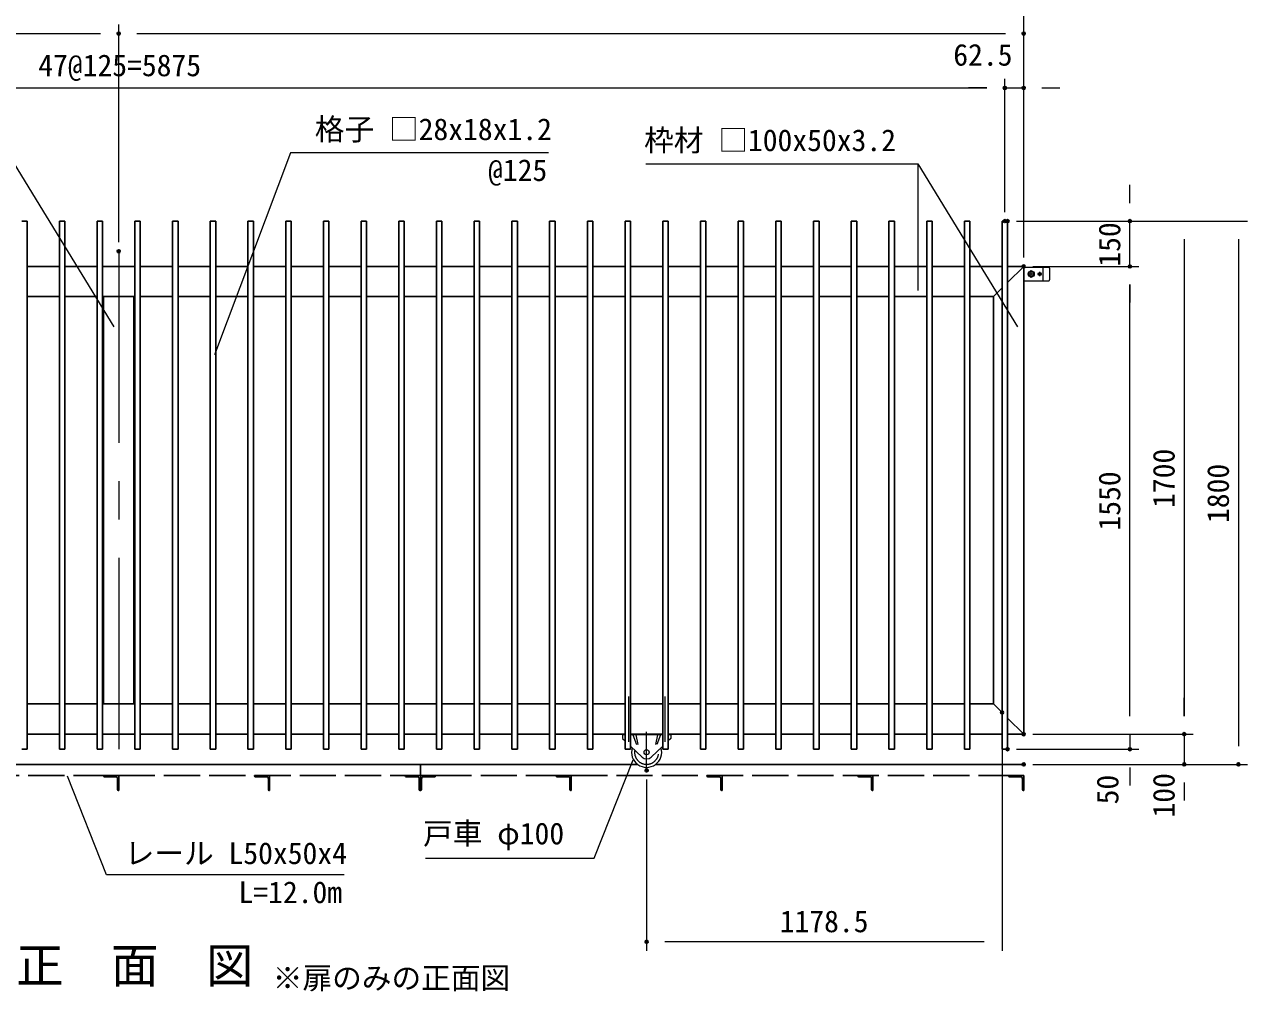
# Model space of a CAD drawing. Units: millimetres, scale not verified. Extents: x -6300 to 6300, y -4455 to 4455.
# Drawn here: x -2608 to 1446, y -1751 to 1454 of the extents above; entities that cross this region are included whole.
import ezdxf
from ezdxf.enums import TextEntityAlignment as Align

# ---------------------------------------------------------------- set-up
doc = ezdxf.new("R2010")
doc.units = ezdxf.units.MM
doc.header["$LTSCALE"] = 20
doc.header["$PDMODE"] = 32
doc.header["$PDSIZE"] = 10
for name, pattern in [('DASHED', [7.5, 6, -1.5]), ('USER1', [50.8, 31.75, -6.35, 6.35, -6.35]), ('USER2', [9.525, 6.35, -3.175])]:
    doc.linetypes.add(name, pattern=pattern)
for name, color, linetype, lineweight in [('0-0_D-TTL-TXT', 7, 'Continuous', 25), ('0-1_D-STR1', 1, 'Continuous', 25), ('0-2_D-STR4', 7, 'Continuous', 25), ('0-3_D-BMK', 2, 'USER1', 13), ('0-4_D-STR3', 3, 'Continuous', 13), ('0-5_D-STR5', 4, 'Continuous', 25), ('0-8_D-STR-DIM', 7, 'Continuous', 13), ('0-B_D-STR-TXT', 7, 'Continuous', 13)]:
    doc.layers.add(name, color=color, linetype=linetype, lineweight=lineweight)
doc.layers.add('0-A_Defpoints', color=8, linetype='Continuous')
doc.styles.add('ＭＳ ゴシック', font='')
doc.styles.get('ＭＳ ゴシック').set_extended_font_data('MS Gothic')

msp = doc.modelspace()

# ---------------------------------------------------------------- linework, layer by layer
at = {"layer": '0-1_D-STR1'}
for p, q in [((-2617.29, 802.03), (-2599.29, 802.03)), ((-2599.29, 802.03), (-2599.29, -947.97)), ((-2492.29, 802.03), (-2474.29, 802.03)), ((-2492.29, 802.03), (-2492.29, -947.97)), ((-2474.29, 802.03), (-2474.29, -947.97)), ((-2367.29, 802.03), (-2349.29, 802.03)), ((-2367.29, 802.03), (-2367.29, -947.97)), ((-2349.29, 802.03), (-2349.29, -947.97)), ((-2242.29, 802.03), (-2224.29, 802.03)), ((-2242.29, 802.03), (-2242.29, -947.97)), ((-2224.29, 802.03), (-2224.29, -947.97)), ((-2117.29, 802.03), (-2099.29, 802.03)), ((-2117.29, 802.03), (-2117.29, -947.97)), ((-2099.29, 802.03), (-2099.29, -947.97)), ((-1992.29, 802.03), (-1974.29, 802.03)), ((-1992.29, 802.03), (-1992.29, -947.97)), ((-1974.29, 802.03), (-1974.29, -947.97)), ((-1867.29, 802.03), (-1849.29, 802.03)), ((-1867.29, 802.03), (-1867.29, -947.97)), ((-1849.29, 802.03), (-1849.29, -947.97)), ((-1742.29, 802.03), (-1724.29, 802.03)), ((-1742.29, 802.03), (-1742.29, -947.97)), ((-1724.29, 802.03), (-1724.29, -947.97)), ((-1617.29, 802.03), (-1599.29, 802.03)), ((-1617.29, 802.03), (-1617.29, -947.97)), ((-1599.29, 802.03), (-1599.29, -947.97)), ((-1492.29, 802.03), (-1474.29, 802.03)), ((-1492.29, 802.03), (-1492.29, -947.97)), ((-1474.29, 802.03), (-1474.29, -947.97)), ((-1367.29, 802.03), (-1349.29, 802.03)), ((-1367.29, 802.03), (-1367.29, -947.97)), ((-1349.29, 802.03), (-1349.29, -947.97)), ((-1242.29, 802.03), (-1224.29, 802.03)), ((-1242.29, 802.03), (-1242.29, -947.97)), ((-1224.29, 802.03), (-1224.29, -947.97)), ((-1117.29, 802.03), (-1099.29, 802.03)), ((-1117.29, 802.03), (-1117.29, -947.97)), ((-1099.29, 802.03), (-1099.29, -947.97)), ((-992.29, 802.03), (-974.29, 802.03)), ((-992.29, 802.03), (-992.29, -947.97)), ((-974.29, 802.03), (-974.29, -947.97)), ((-867.29, 802.03), (-849.29, 802.03)), ((-867.29, 802.03), (-867.29, -947.97)), ((-849.29, 802.03), (-849.29, -947.97)), ((-742.29, 802.03), (-724.29, 802.03)), ((-742.29, 802.03), (-742.29, -947.97)), ((-724.29, 802.03), (-724.29, -947.97)), ((-617.29, 802.03), (-599.29, 802.03)), ((-617.29, 802.03), (-617.29, -947.97)), ((-599.29, 802.03), (-599.29, -947.97)), ((-492.29, 802.03), (-474.29, 802.03)), ((-492.29, 802.03), (-492.29, -947.97)), ((-474.29, 802.03), (-474.29, -947.97)), ((-367.29, 802.03), (-349.29, 802.03)), ((-367.29, 802.03), (-367.29, -947.97)), ((-349.29, 802.03), (-349.29, -947.97)), ((-242.29, 802.03), (-224.29, 802.03)), ((-242.29, 802.03), (-242.29, -947.97)), ((-224.29, 802.03), (-224.29, -947.97)), ((-117.29, 802.03), (-99.29, 802.03)), ((-117.29, 802.03), (-117.29, -947.97)), ((-99.29, 802.03), (-99.29, -947.97)), ((7.71, 802.03), (25.71, 802.03)), ((7.71, 802.03), (7.71, -947.97)), ((25.71, 802.03), (25.71, -947.97)), ((132.71, 802.03), (150.71, 802.03)), ((132.71, 802.03), (132.71, -947.97)), ((150.71, 802.03), (150.71, -947.97)), ((257.71, 802.03), (275.71, 802.03)), ((257.71, 802.03), (257.71, -947.97)), ((275.71, 802.03), (275.71, -947.97)), ((382.71, 802.03), (400.71, 802.03)), ((382.71, 802.03), (382.71, -947.97)), ((400.71, 802.03), (400.71, -947.97)), ((507.71, 802.03), (525.71, 802.03)), ((507.71, 802.03), (507.71, -947.97)), ((525.71, 802.03), (525.71, -947.97)), ((632.71, 802.03), (650.71, 802.03)), ((632.71, 802.03), (632.71, -947.97)), ((650.71, 802.03), (650.71, -947.97)), ((-2599.29, 652.03), (-2492.29, 652.03)), ((-2474.29, 652.03), (-2367.29, 652.03)), ((-2349.29, 652.03), (-2242.29, 652.03)), ((-2224.29, 652.03), (-2117.29, 652.03)), ((-2099.29, 652.03), (-1992.29, 652.03)), ((-1974.29, 652.03), (-1867.29, 652.03)), ((-1849.29, 652.03), (-1742.29, 652.03)), ((-1724.29, 652.03), (-1617.29, 652.03)), ((-1599.29, 652.03), (-1492.29, 652.03)), ((-1474.29, 652.03), (-1367.29, 652.03)), ((-1349.29, 652.03), (-1242.29, 652.03)), ((-1224.29, 652.03), (-1117.29, 652.03)), ((-1099.29, 652.03), (-992.29, 652.03)), ((-974.29, 652.03), (-867.29, 652.03)), ((-849.29, 652.03), (-742.29, 652.03)), ((-724.29, 652.03), (-617.29, 652.03)), ((-599.29, 652.03), (-492.29, 652.03)), ((-474.29, 652.03), (-367.29, 652.03)), ((-349.29, 652.03), (-242.29, 652.03)), ((-224.29, 652.03), (-117.29, 652.03)), ((-99.29, 652.03), (7.71, 652.03)), ((25.71, 652.03), (132.71, 652.03)), ((150.71, 652.03), (257.71, 652.03)), ((275.71, 652.03), (382.71, 652.03)), ((400.71, 652.03), (507.71, 652.03)), ((525.71, 652.03), (632.71, 652.03)), ((650.71, 652.03), (704.21, 652.03)), ((650.71, 598.53), (704.21, 652.03)), ((604.21, 552.03), (632.71, 580.53)), ((-2599.29, 552.03), (-2492.29, 552.03)), ((-2474.29, 552.03), (-2367.29, 552.03)), ((-2349.29, 552.03), (-2242.29, 552.03)), ((-2345.79, 552.03), (-2345.79, -797.97)), ((-2245.79, 552.03), (-2245.79, -797.97)), ((-2224.29, 552.03), (-2117.29, 552.03)), ((-2099.29, 552.03), (-1992.29, 552.03)), ((-1974.29, 552.03), (-1867.29, 552.03)), ((-1849.29, 552.03), (-1742.29, 552.03)), ((-1724.29, 552.03), (-1617.29, 552.03)), ((-1599.29, 552.03), (-1492.29, 552.03)), ((-1474.29, 552.03), (-1367.29, 552.03)), ((-1349.29, 552.03), (-1242.29, 552.03)), ((-1224.29, 552.03), (-1117.29, 552.03)), ((-1099.29, 552.03), (-992.29, 552.03)), ((-974.29, 552.03), (-867.29, 552.03)), ((-849.29, 552.03), (-742.29, 552.03)), ((-724.29, 552.03), (-617.29, 552.03)), ((-599.29, 552.03), (-492.29, 552.03)), ((-474.29, 552.03), (-367.29, 552.03)), ((-349.29, 552.03), (-242.29, 552.03)), ((-224.29, 552.03), (-117.29, 552.03)), ((-99.29, 552.03), (7.71, 552.03)), ((25.71, 552.03), (132.71, 552.03)), ((150.71, 552.03), (257.71, 552.03)), ((275.71, 552.03), (382.71, 552.03)), ((400.71, 552.03), (507.71, 552.03)), ((525.71, 552.03), (604.21, 552.03)), ((-2492.29, -797.97), (-2599.29, -797.97)), ((-2367.29, -797.97), (-2474.29, -797.97)), ((-2242.29, -797.97), (-2349.29, -797.97)), ((-2117.29, -797.97), (-2224.29, -797.97)), ((-1992.29, -797.97), (-2099.29, -797.97)), ((-1867.29, -797.97), (-1974.29, -797.97)), ((-1742.29, -797.97), (-1849.29, -797.97)), ((-1617.29, -797.97), (-1724.29, -797.97)), ((-1492.29, -797.97), (-1599.29, -797.97)), ((-1367.29, -797.97), (-1474.29, -797.97)), ((-1242.29, -797.97), (-1349.29, -797.97)), ((-1117.29, -797.97), (-1224.29, -797.97)), ((-992.29, -797.97), (-1099.29, -797.97)), ((-867.29, -797.97), (-974.29, -797.97)), ((-742.29, -797.97), (-849.29, -797.97)), ((-617.29, -797.97), (-724.29, -797.97)), ((-492.29, -797.97), (-599.29, -797.97)), ((-367.29, -797.97), (-474.29, -797.97)), ((-242.29, -797.97), (-349.29, -797.97)), ((-117.29, -797.97), (-224.29, -797.97)), ((7.71, -797.97), (-99.29, -797.97)), ((132.71, -797.97), (25.71, -797.97)), ((257.71, -797.97), (150.71, -797.97)), ((382.71, -797.97), (275.71, -797.97)), ((507.71, -797.97), (400.71, -797.97)), ((604.21, -797.97), (632.71, -826.47)), ((650.71, -844.47), (704.21, -897.97)), ((-2492.29, -897.97), (-2599.29, -897.97)), ((-2367.29, -897.97), (-2474.29, -897.97)), ((-2242.29, -897.97), (-2349.29, -897.97)), ((-2117.29, -897.97), (-2224.29, -897.97)), ((-1992.29, -897.97), (-2099.29, -897.97)), ((-1867.29, -897.97), (-1974.29, -897.97)), ((-1742.29, -897.97), (-1849.29, -897.97)), ((-1617.29, -897.97), (-1724.29, -897.97)), ((-1492.29, -897.97), (-1599.29, -897.97)), ((-1367.29, -897.97), (-1474.29, -897.97)), ((-1242.29, -897.97), (-1349.29, -897.97)), ((-1117.29, -897.97), (-1224.29, -897.97)), ((-992.29, -897.97), (-1099.29, -897.97)), ((-867.29, -897.97), (-974.29, -897.97)), ((-742.29, -897.97), (-849.29, -897.97)), ((-617.29, -897.97), (-724.29, -897.97)), ((-492.29, -897.97), (-599.29, -897.97)), ((-367.29, -897.97), (-474.29, -897.97)), ((-242.29, -897.97), (-349.29, -897.97)), ((-117.29, -897.97), (-224.29, -897.97)), ((7.71, -897.97), (-99.29, -897.97)), ((132.71, -897.97), (25.71, -897.97)), ((257.71, -897.97), (150.71, -897.97)), ((382.71, -897.97), (275.71, -897.97)), ((507.71, -897.97), (400.71, -897.97)), ((632.71, -897.97), (525.71, -897.97)), ((-2599.29, -947.97), (-2617.29, -947.97)), ((-2474.29, -947.97), (-2492.29, -947.97)), ((-2349.29, -947.97), (-2367.29, -947.97)), ((-2224.29, -947.97), (-2242.29, -947.97)), ((-2099.29, -947.97), (-2117.29, -947.97)), ((-1974.29, -947.97), (-1992.29, -947.97)), ((-1849.29, -947.97), (-1867.29, -947.97)), ((-1724.29, -947.97), (-1742.29, -947.97)), ((-1599.29, -947.97), (-1617.29, -947.97)), ((-1474.29, -947.97), (-1492.29, -947.97)), ((-1349.29, -947.97), (-1367.29, -947.97)), ((-1224.29, -947.97), (-1242.29, -947.97)), ((-1099.29, -947.97), (-1117.29, -947.97)), ((-974.29, -947.97), (-992.29, -947.97)), ((-849.29, -947.97), (-867.29, -947.97)), ((-724.29, -947.97), (-742.29, -947.97)), ((-599.29, -947.97), (-617.29, -947.97)), ((-474.29, -947.97), (-492.29, -947.97)), ((-349.29, -947.97), (-367.29, -947.97)), ((-224.29, -947.97), (-242.29, -947.97)), ((-99.29, -947.97), (-117.29, -947.97)), ((25.71, -947.97), (7.71, -947.97)), ((150.71, -947.97), (132.71, -947.97)), ((275.71, -947.97), (257.71, -947.97)), ((400.71, -947.97), (382.71, -947.97)), ((525.71, -947.97), (507.71, -947.97)), ((650.71, -947.97), (632.71, -947.97))]:
    msp.add_line(p, q, dxfattribs=at)
for points in [[(704.21, 652.03), (704.21, -897.97), (650.71, -897.97)], [(604.21, 552.03), (604.21, -797.97), (525.71, -797.97)]]:
    msp.add_lwpolyline(points, dxfattribs=at)
at = {"layer": '0-2_D-STR4'}
for p, q in [((-575.79, -997.97), (-4015.79, -997.97)), ((704.21, -997.97), (-515.79, -997.97))]:
    msp.add_line(p, q, dxfattribs=at)
at = {"layer": '0-3_D-BMK'}
for p, q in [((-2295.79, 702.03), (-2295.79, -947.97)), ((716.71, 627.03), (741.71, 627.03)), ((716.71, 627.03), (741.71, 627.03)), ((729.21, 614.53), (729.21, 639.53)), ((729.21, 614.53), (729.21, 639.53)), ((749.71, 627.03), (764.71, 627.03)), ((749.71, 627.03), (764.71, 627.03)), ((757.21, 619.53), (757.21, 634.53)), ((757.21, 619.53), (757.21, 634.53)), ((-605.79, -772.97), (-605.79, -922.97)), ((-485.79, -772.97), (-485.79, -922.97)), ((-545.79, -1017.97), (-545.79, -889.97))]:
    msp.add_line(p, q, dxfattribs=at)
at = {"layer": '0-4_D-STR3'}
for p, q in [((704.21, 604.53), (704.21, 649.53)), ((704.21, 649.53), (787.21, 649.53)), ((718.21, 649.53), (787.21, 649.53)), ((769.21, 607.53), (769.21, 646.53)), ((790.21, 646.53), (790.21, 607.53)), ((704.21, 604.53), (787.21, 604.53)), ((718.21, 604.53), (787.21, 604.53)), ((-625.79, -899.97), (-625.79, -911.97)), ((-625.79, -911.97), (-617.29, -920.09)), ((-591.79, -899.97), (-579.79, -931.97)), ((-581.79, -899.97), (-574.79, -931.97)), ((-509.79, -899.97), (-516.79, -931.97)), ((-499.79, -899.97), (-511.79, -931.97)), ((-599.29, -937.28), (-560.99, -973.88)), ((-492.29, -937.28), (-530.59, -973.88))]:
    msp.add_line(p, q, dxfattribs=at)
at = {"layer": '0-4_D-STR3', "color": 4}
for p, q in [((-625.79, -897.97), (-625.79, -899.97)), ((-617.29, -897.97), (-625.79, -897.97)), ((-617.29, -899.97), (-625.79, -899.97)), ((-492.29, -897.97), (-599.29, -897.97)), ((-492.29, -899.97), (-599.29, -899.97)), ((-465.79, -897.97), (-474.29, -897.97)), ((-465.79, -899.97), (-474.29, -899.97)), ((-465.79, -897.97), (-465.79, -899.97))]:
    msp.add_line(p, q, dxfattribs=at)
at = {"layer": '0-4_D-STR3'}
msp.add_lwpolyline([(-465.79, -899.97), (-465.79, -911.97), (-474.29, -920.09)], dxfattribs=at)
for centre, radius in [((729.21, 627.03), 10), ((729.21, 627.03), 8), ((757.21, 627.03), 5), ((757.21, 627.03), 5), ((-545.79, -957.97), 8.5)]:
    msp.add_circle(centre, radius, dxfattribs=at)
for centre, radius, start, end in [((766.21, 646.53), 3, 0, 90), ((787.21, 646.53), 3, 0, 90), ((766.21, 607.53), 3, 270, 0), ((787.21, 607.53), 3, 270, 0), ((-545.79, -957.97), 50, 162.4129, 17.5871), ((-545.79, -957.97), 22, 226.30902, 313.69098)]:
    msp.add_arc(centre, radius, start, end, dxfattribs=at)
at = {"layer": '0-4_D-STR3', "linetype": 'USER2'}
msp.add_arc((-545.79, -957.97), 40, 169.67603, 10.32397, dxfattribs=at)
at = {"layer": '0-5_D-STR5', "linetype": 'DASHED'}
for p, q in [((-1295.79, -1034.91), (-1295.79, -997.97)), ((-5295.79, -1034.91), (704.21, -1034.91))]:
    msp.add_line(p, q, dxfattribs=at)
at = {"layer": '0-5_D-STR5'}
for p, q in [((-2345.79, -1034.91), (-2345.79, -1035.91)), ((-2295.79, -1034.91), (-2345.79, -1034.91)), ((-2306.29, -1038.91), (-2342.79, -1038.91)), ((-2299.79, -1081.91), (-2299.79, -1045.41)), ((-2295.79, -1084.91), (-2295.79, -1034.91)), ((-1845.79, -1034.91), (-1845.79, -1035.91)), ((-1795.79, -1034.91), (-1845.79, -1034.91)), ((-1806.29, -1038.91), (-1842.79, -1038.91)), ((-1799.79, -1081.91), (-1799.79, -1045.41)), ((-1795.79, -1084.91), (-1795.79, -1034.91)), ((-1345.79, -1034.91), (-1345.79, -1035.91)), ((-1295.79, -1034.91), (-1345.79, -1034.91)), ((-1306.29, -1038.91), (-1342.79, -1038.91)), ((-1299.79, -1081.91), (-1299.79, -1045.41)), ((-1295.79, -1084.91), (-1295.79, -1034.91)), ((-1295.79, -1034.91), (-1245.79, -1034.91)), ((-1295.79, -1084.91), (-1295.79, -1034.91)), ((-1291.79, -1081.91), (-1291.79, -1045.41)), ((-1285.29, -1038.91), (-1248.79, -1038.91)), ((-1245.79, -1034.91), (-1245.79, -1035.91)), ((-845.79, -1034.91), (-845.79, -1035.91)), ((-795.79, -1034.91), (-845.79, -1034.91)), ((-806.29, -1038.91), (-842.79, -1038.91)), ((-799.79, -1081.91), (-799.79, -1045.41)), ((-795.79, -1084.91), (-795.79, -1034.91)), ((-345.79, -1034.91), (-345.79, -1035.91)), ((-295.79, -1034.91), (-345.79, -1034.91)), ((-306.29, -1038.91), (-342.79, -1038.91)), ((-299.79, -1081.91), (-299.79, -1045.41)), ((-295.79, -1084.91), (-295.79, -1034.91)), ((154.21, -1034.91), (154.21, -1035.91)), ((204.21, -1034.91), (154.21, -1034.91)), ((193.71, -1038.91), (157.21, -1038.91)), ((200.21, -1081.91), (200.21, -1045.41)), ((204.21, -1084.91), (204.21, -1034.91)), ((654.21, -1034.91), (654.21, -1035.91)), ((704.21, -1034.91), (654.21, -1034.91)), ((693.71, -1038.91), (657.21, -1038.91)), ((700.21, -1081.91), (700.21, -1045.41)), ((704.21, -1084.91), (704.21, -1034.91)), ((-2296.79, -1084.91), (-2295.79, -1084.91)), ((-1796.79, -1084.91), (-1795.79, -1084.91)), ((-1296.79, -1084.91), (-1295.79, -1084.91)), ((-1294.79, -1084.91), (-1295.79, -1084.91)), ((-796.79, -1084.91), (-795.79, -1084.91)), ((-296.79, -1084.91), (-295.79, -1084.91)), ((203.21, -1084.91), (204.21, -1084.91)), ((703.21, -1084.91), (704.21, -1084.91))]:
    msp.add_line(p, q, dxfattribs=at)
for centre, radius, start, end in [((-2342.79, -1035.91), 3, 180, 270), ((-2306.29, -1045.41), 6.5, 0, 90), ((-1842.79, -1035.91), 3, 180, 270), ((-1806.29, -1045.41), 6.5, 0, 90), ((-1342.79, -1035.91), 3, 180, 270), ((-1306.29, -1045.41), 6.5, 0, 90), ((-1285.29, -1045.41), 6.5, 90, 180), ((-1248.79, -1035.91), 3, 270, 0), ((-842.79, -1035.91), 3, 180, 270), ((-806.29, -1045.41), 6.5, 0, 90), ((-342.79, -1035.91), 3, 180, 270), ((-306.29, -1045.41), 6.5, 0, 90), ((157.21, -1035.91), 3, 180, 270), ((193.71, -1045.41), 6.5, 0, 90), ((657.21, -1035.91), 3, 180, 270), ((693.71, -1045.41), 6.5, 0, 90), ((-2296.79, -1081.91), 3, 180, 270), ((-1796.79, -1081.91), 3, 180, 270), ((-1296.79, -1081.91), 3, 180, 270), ((-1294.79, -1081.91), 3, 270, 0), ((-796.79, -1081.91), 3, 180, 270), ((-296.79, -1081.91), 3, 180, 270), ((203.21, -1081.91), 3, 180, 270), ((703.21, -1081.91), 3, 180, 270)]:
    msp.add_arc(centre, radius, start, end, dxfattribs=at)
at = {"layer": '0-8_D-STR-DIM'}
for p, q in [((704.21, 682.03), (704.21, 1633.4)), ((-5235.79, 1423.4), (-2355.79, 1423.4)), ((-2295.79, 732.03), (-2295.79, 1453.4)), ((-2295.79, 732.03), (-2295.79, 1453.4)), ((-2235.79, 1423.4), (644.21, 1423.4)), ((704.21, 682.03), (704.21, 1453.4)), ((641.71, 832.03), (641.71, 1273.4)), ((641.71, 832.03), (641.71, 1273.4)), ((704.21, 682.03), (704.21, 1273.4)), ((-5173.29, 1243.4), (581.71, 1243.4)), ((581.71, 1243.4), (521.71, 1243.4)), ((641.71, 1243.4), (704.21, 1243.4)), ((764.21, 1243.4), (824.21, 1243.4)), ((1056.32, 862.03), (1056.32, 922.03)), ((680.71, 802.03), (1266.32, 802.03)), ((680.71, 802.03), (1086.32, 802.03)), ((680.71, 802.03), (1446.32, 802.03)), ((1056.32, 652.03), (1056.32, 802.03)), ((1236.32, 742.03), (1236.32, -837.97)), ((1416.32, 742.03), (1416.32, -937.97)), ((734.21, 652.03), (1086.32, 652.03)), ((734.21, 652.03), (1086.32, 652.03)), ((1056.32, -837.97), (1056.32, 592.03)), ((1056.32, 592.03), (1056.32, 532.03)), ((1056.32, -837.97), (1056.32, -777.97)), ((1236.32, -837.97), (1236.32, -777.97)), ((632.71, -856.47), (632.71, -1616.01)), ((734.21, -897.97), (1086.32, -897.97)), ((734.21, -897.97), (1086.32, -897.97)), ((734.21, -897.97), (1266.32, -897.97)), ((734.21, -897.97), (1266.32, -897.97)), ((1056.32, -897.97), (1056.32, -947.97)), ((1236.32, -897.97), (1236.32, -997.97)), ((680.71, -947.97), (1086.32, -947.97)), ((734.21, -997.97), (1266.32, -997.97)), ((734.21, -997.97), (1446.32, -997.97)), ((1056.32, -1007.97), (1056.32, -1067.97)), ((-545.79, -1047.97), (-545.79, -1616.01)), ((1236.32, -1057.97), (1236.32, -1117.97)), ((572.71, -1586.01), (-485.79, -1586.01))]:
    msp.add_line(p, q, dxfattribs=at)
at = {"layer": '0-A_Defpoints'}
for p in [(-2295.79, 1423.4), (704.21, 1423.4), (641.71, 1243.4), (704.21, 1243.4), (641.71, 802.03), (650.71, 802.03), (1056.32, 802.03), (-2295.79, 702.03), (704.21, 652.03), (704.21, 652.03), (1056.32, 652.03), (632.71, -826.47), (704.21, -897.97), (1236.32, -897.97), (650.71, -947.97), (1056.32, -947.97), (-545.79, -1017.97), (704.21, -997.97), (1236.32, -997.97), (1416.32, -997.97), (-545.79, -1586.01)]:
    msp.add_point(p, dxfattribs=at)
at = {"layer": '0-B_D-STR-TXT'}
msp.add_line((352.89, 991.62), (352.89, 572.13), dxfattribs=at)
for points in [[(-871.41, 1028.29), (-1725.97, 1028.29), (-1978.59, 359.11)], [(-3545.14, 991.62), (-2642.61, 991.62), (-2311.91, 451.58)], [(-548.87, 991.62), (352.89, 991.62), (683.6, 451.58)], [(-1279.22, -1308.96), (-719.34, -1308.96), (-590.82, -983.03)], [(-1548.48, -1364.46), (-2336.03, -1364.46), (-2465.24, -1036.77)]]:
    msp.add_lwpolyline(points, dxfattribs=at)

# ---------------------------------------------------------------- texts
at = {"layer": '0-0_D-TTL-TXT', "style": 'ＭＳ ゴシック'}
for s, height, p in [('正\u3000面\u3000図', 115.4, (-2636.13, -1756.83)), ('※扉のみの正面図', 72.14, (-1785.11, -1763.52))]:
    msp.add_text(s, height=height, dxfattribs=at).set_placement(p, align=Align.BOTTOM_LEFT)
at = {"layer": '0-8_D-STR-DIM', "style": 'ＭＳ ゴシック'}
for s, p in [('62.5', (470.9, 1295.53)), ('47@125=5875', (-2562.57, 1260.56)), ('1178.5', (-104.67, -1575.89))]:
    msp.add_text(s, height=72.14, dxfattribs=at).set_placement(p, align=Align.BOTTOM_LEFT)
for s, p in [('150', (1046.2, 651.06)), ('1700', (1226.2, -148.32)), ('1550', (1046.2, -223.32)), ('1800', (1406.2, -198.32)), ('50', (1040.02, -1130.59)), ('100', (1226.2, -1174.21))]:
    msp.add_text(s, height=72.14, rotation=90, dxfattribs=at).set_placement(p, align=Align.BOTTOM_LEFT)
at = {"layer": '0-B_D-STR-TXT', "style": 'ＭＳ ゴシック'}
for s, p in [('格子 □28x18x1.2', (-1645.77, 1048.88)), ('枠材 □100x50x3.2', (-554.2, 1012.4)), ('@125', (-1071.51, 913.31)), ('戸車 φ100', (-1286.84, -1284.75)), ('レール L50x50x4', (-2276.02, -1350.15)), ('L=12.0m', (-1898.72, -1479.43))]:
    msp.add_text(s, height=72.14, dxfattribs=at).set_placement(p, align=Align.BOTTOM_LEFT)

doc.saveas('drawing.dxf')
